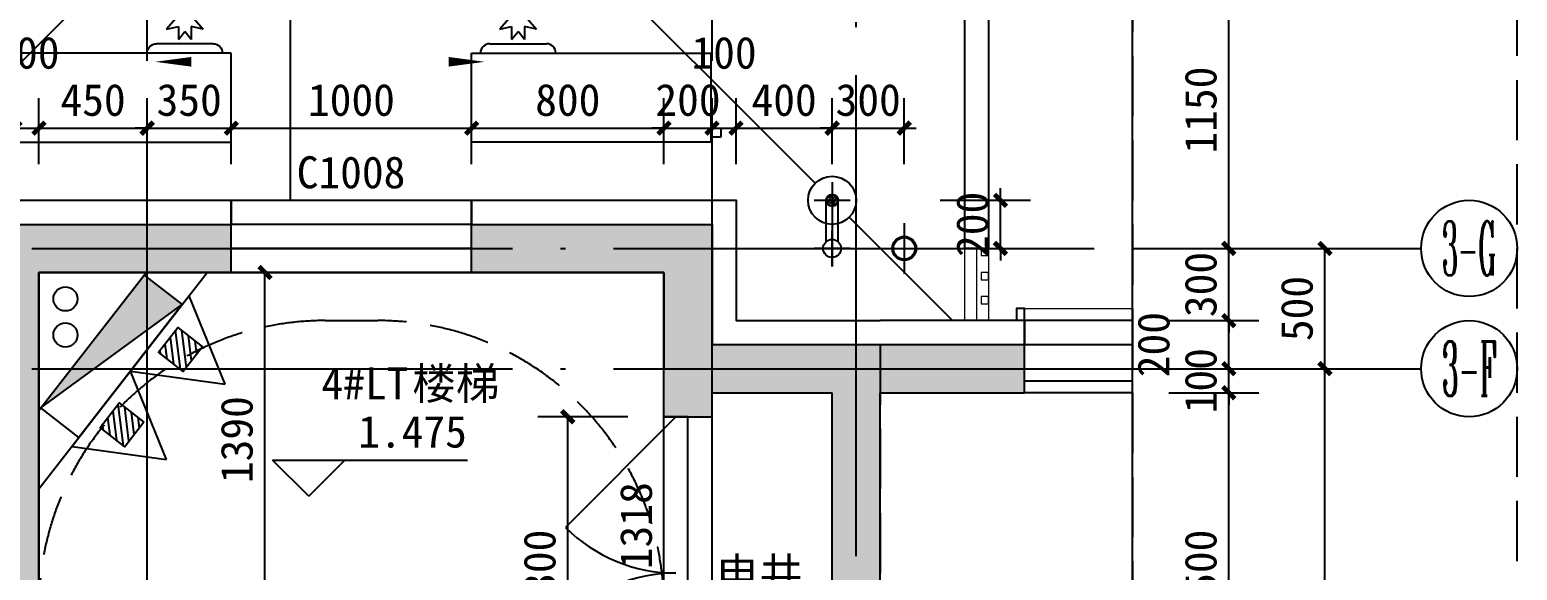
# Model space of a CAD drawing. Extents: x -10817 to 167545, y 26551 to 157048.
# Drawn here: x 67787 to 73975, y 51614 to 53861 of the extents above; entities that cross this region are included whole.
import ezdxf
from ezdxf.enums import TextEntityAlignment as Align
from ezdxf.xclip import XClip

# ---------------------------------------------------------------- set-up
doc = ezdxf.new("R2010")
doc.units = 0
doc.header["$LTSCALE"] = 1000
doc.header["$MEASUREMENT"] = 0
doc.header["$XCLIPFRAME"] = 0
for name, pattern in [('125-北侧门头屋面$0$__DASH', [0.35, 0.25, -0.1]), ('125-北侧门头屋面$0$DASH', [0.35, 0.25, -0.1]), ('125-核心筒-标准层$0$DASH', [0.35, 0.25, -0.1]), ('DASH', [0.35, 0.25, -0.1]), ('DOTE', [2.42, 2, -0.2, 0.02, -0.2])]:
    doc.linetypes.add(name, pattern=pattern)
doc.layers.get('Defpoints').update_dxf_attribs({"color": 30, "linetype": 'DASH'})
for name, color, linetype in [('$0$A-DRAN-SYMB', 243, 'Continuous'), ('120-墙体$0$120-墙体$0$A-COLU-CONC-HATC', 204, 'Continuous'), ('120-墙体$0$120-墙体$0$A-DOOR', 51, 'Continuous'), ('120-墙体$0$120-墙体$0$A-WALL-CONC', 9, 'Continuous'), ('120-墙体$0$120-墙体$0$A-WALL-INSL', 241, 'Continuous'), ('120-墙体$0$A-FLOR-HRAL', 71, 'Continuous'), ('125-北侧门头屋面$0$A-DRAN-SYMB', 243, 'Continuous'), ('125-北侧门头屋面$0$A-ROOF', 241, 'Continuous'), ('125-核心筒-标准层$0$A-COLU-CONC-HATC', 204, 'Continuous'), ('125-核心筒-标准层$0$A-DOOR', 51, 'Continuous'), ('125-核心筒-标准层$0$A-FLOR-STRS', 51, 'Continuous'), ('125-核心筒-标准层$0$A-WALL-BLOK', 131, 'Continuous'), ('125-核心筒-标准层$0$A-WALL-CONC', 9, 'Continuous'), ('125-核心筒-标准层$0$A-WALL-INSL', 241, 'Continuous'), ('125-核心筒-标准层$0$EQUIP_消防', 7, 'Continuous'), ('125-核心筒-标准层$0$P-FIRE-FH', 1, 'Continuous'), ('125-核心筒-标准层$0$造甲村-建筑200户型底图$0$A-FURN', 8, 'Continuous'), ('3#-夹层$0$A-ANNO-LEVL', 3, 'Continuous'), ('3#-夹层$0$A-ANNO-TEXT', 7, 'Continuous'), ('3#楼二层线脚$0$A-00-HX-113-wall-01Y$0$HRAL', 31, 'Continuous'), ('A-ANNO-AXIS-CIRC', 3, 'Continuous'), ('A-ANNO-AXIS-TEXT', 7, 'Continuous'), ('A-ANNO-DIMS', 3, 'Continuous'), ('A-ANNO-DOTE', 10, 'DOTE'), ('A-ANNO-SYMB', 3, 'Continuous'), ('A-ANNO-TEXT', 7, 'Continuous'), ('A-DRAN', 243, 'Continuous'), ('A-DRAN-SYMB', 243, 'Continuous'), ('AXIS_TEXT', 7, 'Continuous')]:
    doc.layers.add(name, color=color, linetype=linetype)
for name, color, linetype, lineweight in [('125-核心筒-标准层$0$A-00-15-4#-PM-TF$0$00-装饰-剖', 241, 'Continuous', 5), ('125-核心筒-标准层$0$A-00-15-4#-PM-TF$0$00-装饰-看', 46, 'Continuous', 5), ('3#楼二层线脚$0$A-00-15-4#-PM-TF$0$00-装饰-看', 46, 'Continuous', 5)]:
    doc.layers.add(name, color=color, linetype=linetype, lineweight=lineweight)
doc.styles.add('3#-夹层$0$_TCH_DIM', font='')
doc.styles.add('3#-夹层$0$Standard', font='')
doc.styles.add('_TCH_AXIS', font='COMPLEX', dxfattribs={"bigfont": 'GBCBIG'})
doc.styles.add('_TCH_DIM_T3', font='')
doc.styles.add('COMPLEX', font='COMPLEX')
doc.styles.get("Standard").update_dxf_attribs({"font": ''})
doc.styles.get('3#-夹层$0$_TCH_DIM').set_extended_font_data('SimSun')
doc.styles.get('3#-夹层$0$Standard').set_extended_font_data('SimSun')
doc.styles.get('_TCH_DIM_T3').set_extended_font_data('SimSun')
doc.styles.get('Standard').set_extended_font_data('SimSun')
doc.dimstyles.new('_TCH_ARCH&&50', dxfattribs={"dimtxt": 132.911392, "dimasz": 50, "dimexe": 125, "dimexo": 150, "dimgap": 50, "dimtad": 1, "dimdec": 0, "dimzin": 0, "dimdsep": 46, "dimtxsty": '_TCH_DIM_T3', "dimblk": 'ARCHTICK', "dimcen": 0.09, "dimclrt": 7, "dimazin": 2, "dimtfac": 1, "dimtdec": 0, "dimtix": 1, "dimtmove": 2, "dimatfit": 3, "dimfxl": 50, "dimtolj": 1, "dimtzin": 0, "dimarcsym": 0})

# ---------------------------------------------------------------- blocks, each defined once
blk = doc.blocks.new('120-墙体$0$120-墙体$0$$TCHSYS$WIN2D')
for p, q in [((-0.5, 0.5), (0.5, 0.5)), ((-0.5, 0.5), (-0.5, -0.5)), ((0.5, 0.5), (0.5, -0.5)), ((0.5, 0.1667), (-0.5, 0.1667)), ((0.5, -0.1667), (-0.5, -0.1667)), ((-0.5, -0.5), (0.5, -0.5))]:
    blk.add_line(p, q)
blk = doc.blocks.new('120-墙体')
at = {"layer": '120-墙体$0$120-墙体$0$A-COLU-CONC-HATC'}
blk.add_hatch(color=256, dxfattribs=at).paths.add_polyline_path([(-7800, 100), (-7800, -100), (-7200, -100), (-7200, 100)])
at = {"layer": '120-墙体$0$120-墙体$0$A-WALL-CONC'}
for p, q in [((-7800, 100), (-7200, 100)), ((-7200, -100), (-7200, 100)), ((-7800, -100), (-7200, -100))]:
    blk.add_line(p, q, dxfattribs=at)
at = {"layer": '120-墙体$0$120-墙体$0$A-WALL-INSL'}
blk.add_line((-7200, 200), (-7200, 100), dxfattribs=at)
blk.add_lwpolyline([(-7200, 100), (-7200, 200), (-7250, 200)], dxfattribs=at)
at = {"layer": '120-墙体$0$A-FLOR-HRAL'}
blk.add_lwpolyline([(-7200, -50), (-5700, -50), (-5700, -100), (-7200, -100)], close=True, dxfattribs=at)
at = {"layer": 'Defpoints'}
blk.add_lwpolyline([(-7800, 100), (-7800, -3300), (-7050, -3300), (-7050, -4700), (-8350, -4700), (-8350, -7200), (-9550, -7200), (-9550, -11200)], dxfattribs=at)
at = {"layer": '120-墙体$0$120-墙体$0$A-DOOR', "xscale": -1500, "yscale": -300, "zscale": 300}
blk.add_blockref('120-墙体$0$120-墙体$0$$TCHSYS$WIN2D', (-6450, 50), dxfattribs=at)
blk = doc.blocks.new('125-核心筒-标准层$0$2-4#标准层核心筒$0$$TwtSys$00000434')
for p, q in [((-0.5, 0.5), (-0.5, -0.5)), ((-0.5, -0.5), (0.5, 0.5)), ((0.5, 0.5), (-0.5, 0.5)), ((0.5, -0.5), (0.5, 0.5)), ((-0.5, -0.5), (0.5, -0.5))]:
    blk.add_line(p, q)
blk.add_solid([(0.5, -0.5), (0.5, 0.5), (-0.5, -0.5)])
blk = doc.blocks.new('125-核心筒-标准层$0$DDDA$C0A4D4CDB')
at = {"color": 0}
for p, q in [((193.3, 556.5), (117.4, 469)), ((193.3, 556.5), (269.2, 469)), ((117.4, 469), (166.5, 480.6)), ((166.5, 480.6), (166.5, 426.2)), ((166.5, 426.2), (193.3, 459.5)), ((220.1, 426.2), (193.3, 459.5)), ((220.1, 480.6), (220.1, 426.2)), ((269.2, 469), (220.1, 480.6)), ((75.1, 408.7), (311.5, 408.7)), ((0, 0), (0, 370)), ((0, 370), (995, 370)), ((995, 370), (995, 0)), ((995, 0), (0, 0)), ((995, 57.2), (1037.4, 57.2)), ((1037.4, 20.2), (995, 20.2)), ((1037.4, 57.2), (1037.4, 20.2))]:
    blk.add_line(p, q, dxfattribs=at)
for centre, start_param, end_param in [((75.1, 370), 0.785398, 2.356194), ((311.5, 370), 5.497787, 7.068583)]:
    blk.add_ellipse(centre, major_axis=(27.3, 27.3), ratio=1, start_param=start_param, end_param=end_param, dxfattribs=at)
blk = doc.blocks.new('125-核心筒-标准层$0$$TCHSYS$WIN2D')
for p, q in [((-0.5, 0.5), (0.5, 0.5)), ((-0.5, 0.5), (-0.5, -0.5)), ((0.5, 0.5), (0.5, -0.5)), ((0.5, 0.1667), (-0.5, 0.1667)), ((0.5, -0.1667), (-0.5, -0.1667)), ((-0.5, -0.5), (0.5, -0.5))]:
    blk.add_line(p, q)
blk = doc.blocks.new('125-核心筒-标准层$0$$ATTACHMENT$00000214')
h = blk.add_hatch()
h.set_pattern_fill('ANSI31', color=256, scale=200, style=0)
h.set_pattern_definition([(45, (-38543.802, -6842.639), (-17.67767, 17.67767), [])])
h.paths.add_polyline_path([(-64.9, 1.9), (64.9, 1.9), (64.9, -127.9), (-64.9, -127.9)])
for points in [[(0, 171.8), (-198.4, -171.8), (198.4, -171.8)], [(-64.9, 1.9), (64.9, 1.9), (64.9, -127.9), (-64.9, -127.9)]]:
    blk.add_lwpolyline(points, close=True)
blk = doc.blocks.new('125-核心筒-标准层$0$$DorLib2D$00000116')
at = {"color": 0}
for p, q in [((-0.5, 0), (-0.1464, 0.3536)), ((0.5, 0), (0.1464, 0.3536))]:
    blk.add_line(p, q, dxfattribs=at)
for centre, start, end in [((-0.5, 0), 0, 45), ((0.5, 0), 135, 180)]:
    blk.add_arc(centre, 0.5, start, end, dxfattribs=at)
blk = doc.blocks.new('125-核心筒-标准层')
at = {"layer": '125-核心筒-标准层$0$A-COLU-CONC-HATC'}
for points in [[(-1850, 7700), (-1650, 7500), (-998.9, 7500), (-998.9, 7700)], [(-1783.3, 7100), (-1650, 7100), (-1650, 7500), (-1850, 7700), (-1850, 7200)], [(-998.9, 7700), (-998.9, 7500), (-850, 7500), (-850, 7700)], [(150, 7700), (150, 7500), (950, 7500), (1150, 7700)], [(1150, 7700), (950, 7500), (950, 7100), (1083.3, 7100), (1150, 7200)], [(1083.3, 7100), (1150, 7000), (1650, 7000), (1749.8, 7100), (1750, 7200), (1150, 7200)], [(1749.8, 7100), (1850, 7000), (1850, 7200), (1749.3, 7200)], [(-1850, 6634.3), (-1650, 6634.3), (-1650, 7100), (-1783.3, 7100), (-1850, 7000)], [(1150, 6900), (1150, 7000), (1083.3, 7100), (950, 7100), (950, 6900)], [(1650, 5500), (1850, 5500), (1850, 7000), (1749.8, 7100), (1650, 7000)], [(-1850, 4000), (-1650, 3800), (-1650, 6634.3), (-1850, 6634.3)]]:
    blk.add_hatch(color=256, dxfattribs=at).paths.add_polyline_path(points)
for centre in [(-1540, 7390), (-1540, 7240)]:
    blk.add_circle(centre, 50)
at = {"layer": '125-核心筒-标准层$0$A-00-15-4#-PM-TF$0$00-装饰-剖'}
for points in [[(2300, 7570), (2300, 7600), (2270, 7600), (2270, 7570)], [(2300, 7470), (2300, 7500), (2270, 7500), (2270, 7470)], [(2300, 7370), (2300, 7400), (2270, 7400), (2270, 7370)]]:
    blk.add_lwpolyline(points, close=True, dxfattribs=at)
at = {"layer": '125-核心筒-标准层$0$A-00-15-4#-PM-TF$0$00-装饰-看', "color": 251}
for points in [[(-2300, 7300), (-2300, 8750), (2200, 8749.3), (2200, 7300)], [(2250, 7600), (2250, 7300)], [(2300, 7600), (2300, 7300)]]:
    blk.add_lwpolyline(points, dxfattribs=at)
at = {"layer": '125-核心筒-标准层$0$A-DOOR'}
for p, q in [((950, 5600), (950, 6900)), ((1050, 5600), (1050, 6900))]:
    blk.add_line(p, q, dxfattribs=at)
at = {"layer": '125-核心筒-标准层$0$A-FLOR-STRS'}
for p, q in [((950, 7500), (-1650, 7500)), ((-1650, 7500), (-1650, 6110)), ((950, 6110), (950, 7500))]:
    blk.add_line(p, q, dxfattribs=at)
at = {"layer": '125-核心筒-标准层$0$A-FLOR-STRS', "linetype": '125-核心筒-标准层$0$DASH'}
blk.add_lwpolyline([(-1650, 6110, -0.414214), (-460, 7300), (-240, 7300, -0.414214), (950, 6110)], format="xyb", dxfattribs=at)
blk.add_lwpolyline([(1150, 5500), (1150, 6900)], dxfattribs=at)
at = {"layer": '125-核心筒-标准层$0$A-WALL-BLOK'}
for p, q in [((2300, 8850), (2299.8, 7600)), ((2200, 8750), (2199.8, 7600)), ((2299.8, 7600), (2199.8, 7600)), ((-1650, 6925.8), (-1203.4, 7500)), ((-1650, 6600), (-950, 7500)), ((1050, 6900), (950, 6900))]:
    blk.add_line(p, q, dxfattribs=at)
at = {"layer": '125-核心筒-标准层$0$A-WALL-CONC'}
for p, q in [((-1850, 7700), (-998.9, 7700)), ((-998.9, 7700), (-850, 7700)), ((-850, 7500), (-850, 7700)), ((150, 7700), (1150, 7700)), ((150, 7500), (150, 7700)), ((1150, 7700), (1150, 7200)), ((-1650, 7500), (-998.9, 7500)), ((-1650, 7100), (-1650, 7500)), ((-998.9, 7500), (-850, 7500)), ((150, 7500), (950, 7500)), ((950, 7500), (950, 7100)), ((1150, 7200), (1750, 7200)), ((1749.3, 7200), (1850, 7200)), ((-1650, 6634.3), (-1650, 7100)), ((950, 6900), (950, 7100)), ((1150, 7000), (1650, 7000)), ((1150, 6900), (1150, 7000)), ((1650, 5500), (1650, 7000)), ((1850, 7000), (1850, 7000)), ((1850, 5500), (1850, 7000)), ((950, 6900), (1150, 6900)), ((-1650, 3800), (-1650, 6634.3))]:
    blk.add_line(p, q, dxfattribs=at)
at = {"layer": '125-核心筒-标准层$0$A-WALL-INSL'}
for p, q in [((-850, 7800), (-850, 7700)), ((150, 7800), (150, 7700))]:
    blk.add_line(p, q, dxfattribs=at)
for points in [[(-2400, 7300), (-1950, 7300), (-1950, 7800), (-850, 7800), (-850, 7700)], [(150, 7700), (150, 7800), (1250, 7800), (1250, 7300), (1850, 7300)], [(2450, 7300), (1850, 7300)]]:
    blk.add_lwpolyline(points, dxfattribs=at)
at = {"layer": '125-核心筒-标准层$0$A-DOOR', "xscale": 1000, "yscale": -300, "zscale": 300}
blk.add_blockref('125-核心筒-标准层$0$$TCHSYS$WIN2D', (-350, 7650), dxfattribs=at)
at = {"layer": '125-核心筒-标准层$0$A-DOOR', "xscale": 1300, "yscale": 1300, "zscale": 100, "rotation": 90}
blk.add_blockref('125-核心筒-标准层$0$$DorLib2D$00000116', (1000, 6250), dxfattribs=at)
at = {"layer": '125-核心筒-标准层$0$EQUIP_消防', "linetype": 'ByBlock', "rotation": 232.1250163566028}
for p in [(-1011.4, 7141.2), (-1255, 6828)]:
    blk.add_blockref('125-核心筒-标准层$0$$ATTACHMENT$00000214', p, dxfattribs=at)
at = {"layer": '125-核心筒-标准层$0$P-FIRE-FH', "extrusion": (0, 0, -1), "xscale": 699.9999999999999, "yscale": 199.9999999999998, "zscale": -699.9999999999999, "rotation": 127.8749836433972}
blk.add_blockref('125-核心筒-标准层$0$2-4#标准层核心筒$0$$TwtSys$00000434', (1347.8, 7151.5), dxfattribs=at)
at = {"layer": '125-核心筒-标准层$0$造甲村-建筑200户型底图$0$A-FURN', "ltscale": 0.1, "extrusion": (0, 0, -1), "zscale": -1}
blk.add_blockref('125-核心筒-标准层$0$DDDA$C0A4D4CDB', (850, 8042), dxfattribs=at)
at = {"layer": '125-核心筒-标准层$0$造甲村-建筑200户型底图$0$A-FURN', "ltscale": 0.1, "extrusion": (0, 0, -1), "xscale": -1, "zscale": -1}
blk.add_blockref('125-核心筒-标准层$0$DDDA$C0A4D4CDB', (-150, 8042), dxfattribs=at)
blk = doc.blocks.new('3#楼二层线脚')
at = {"layer": '3#楼二层线脚$0$A-00-15-4#-PM-TF$0$00-装饰-看', "color": 251}
blk.add_lwpolyline([(2450, 7350), (3950, 7350)], dxfattribs=at)
at = {"layer": '3#楼二层线脚$0$A-00-HX-113-wall-01Y$0$HRAL'}
blk.add_lwpolyline([(2450, 7300), (2450, 7350), (2450, 7350), (2450, 7350), (2447, 7350), (2417, 7350), (2417, 7300)], dxfattribs=at)
blk = doc.blocks.new('125-北侧门头屋面')
at = {"layer": '125-北侧门头屋面$0$A-DRAN-SYMB'}
h = blk.add_hatch(dxfattribs=at)
h.set_pattern_fill('ANSI31', color=5, scale=5, angle=270, style=0)
h.set_pattern_definition([(315, (-18252.744, -151549.999), (5.61266008, 5.61266008), [])])
edge = h.paths.add_edge_path()
edge.add_arc((-2050, 8050), 37.5, 0, 360)
h = blk.add_hatch(dxfattribs=at)
h.set_pattern_fill('ANSI31', color=5, scale=5, angle=360, style=0)
h.set_pattern_definition([(45, (5082.6, -20652.858), (-5.61266, 5.61266), [])])
edge = h.paths.add_edge_path()
edge.add_arc((1649.8, 7800), 25, 0, 360)
at = {"layer": '125-北侧门头屋面$0$A-DRAN-SYMB', "color": 5}
for p, q in [((-2050, 8125), (-2050, 7975)), ((-1975, 8050), (-2125, 8050)), ((1649.8, 7875), (1649.8, 7637.5)), ((1574.8, 7800), (1724.8, 7800)), ((1649.8, 7675), (1649.8, 7525)), ((1574.8, 7600), (1724.8, 7600))]:
    blk.add_line(p, q, dxfattribs=at)
at = {"layer": '125-北侧门头屋面$0$A-DRAN-SYMB', "color": 5, "linetype": '125-北侧门头屋面$0$DASH'}
for p, q in [((1624.8, 7628), (1624.8, 7800)), ((1674.8, 7628), (1674.8, 7800))]:
    blk.add_line(p, q, dxfattribs=at)
at = {"layer": '125-北侧门头屋面$0$A-DRAN-SYMB', "color": 5}
for centre, radius in [((-2050, 8050), 37.5), ((1649.8, 7800), 25), ((1649.8, 7600), 37.5)]:
    blk.add_circle(centre, radius, dxfattribs=at)
at = {"layer": '125-北侧门头屋面$0$A-ROOF', "elevation": 0}
for points in [[(2400, 9050), (2400, 12199.1), (-2150, 12199.1, 0.414214), (-2550, 11799.1), (-2550, 7300)], [(2400, 12049.1), (-2150, 12049.1, 0.414214), (-2400, 11799.1), (-2400, 7300)]]:
    blk.add_lwpolyline(points, format="xyb", dxfattribs=at)
for points in [[(-1948.7, 8849), (-1948.7, 10899.1), (1251.3, 10899.1), (1251.3, 8849)], [(-1678.7, 8849), (-1678.7, 10629.1), (981.3, 10629.1), (981.3, 8849)]]:
    blk.add_lwpolyline(points, dxfattribs=at)
at = {"layer": '125-北侧门头屋面$0$A-ROOF', "linetype": '125-北侧门头屋面$0$__DASH', "elevation": 0}
for points in [[(-1848.7, 8849), (-1848.7, 10799.1), (1151.3, 10799.1), (1151.3, 8849)], [(-1728.7, 8849), (-1728.7, 10679.1), (1031.3, 10679.1), (1031.3, 8849)]]:
    blk.add_lwpolyline(points, dxfattribs=at)
at = {"layer": '125-北侧门头屋面$0$A-ROOF'}
for points in [[(-605.3, 9494.7), (-1979.3, 8120.7)], [(-605.3, 9494.7), (-605.3, 7800)], [(-605.3, 9494.7), (264.4, 8625)], [(564.4, 8885.7), (1579.2, 7870.8)], [(-2120.7, 7979.3), (-2300, 7800)], [(1720.7, 7729.4), (2150.1, 7300)]]:
    blk.add_lwpolyline(points, dxfattribs=at)
for points in [[(-985.6, 8925), (-685.6, 8925), (-685.6, 8625), (-985.6, 8625)], [(264.4, 8925), (564.4, 8925), (564.4, 8625), (264.4, 8625)]]:
    blk.add_lwpolyline(points, close=True, dxfattribs=at)
for centre in [(-2050, 8050), (1649.8, 7800)]:
    blk.add_circle(centre, 100, dxfattribs=at)
blk = doc.blocks.new('雨水管')
at = {"layer": 'A-DRAN-SYMB'}
for p, q in [((100, 105), (100, -105)), ((-5, 0), (205, 0))]:
    blk.add_line(p, q, dxfattribs=at)
for radius in [50, 45]:
    blk.add_circle((100, 0), radius, dxfattribs=at)
blk = doc.blocks.new('VGVBFGV')
blk.add_blockref('雨水管', (1849.8, 7599.9))
blk = doc.blocks.new('bgfbgfb')
at = {"layer": '$0$A-DRAN-SYMB', "color": 5}
for p, q in [((0, -75), (0, 75)), ((75, 0), (-75, 0))]:
    blk.add_line(p, q, dxfattribs=at)
blk.add_circle((0, 0), 37.5, dxfattribs=at)
blk = doc.blocks.new('vgftvgf')
for name, p in [('VGVBFGV', (0, 0)), ('bgfbgfb', (1649.8, 7600))]:
    blk.add_blockref(name, p)
blk = doc.blocks.new('_ArchTick')
at = {"color": 0, "linetype": 'ByBlock', "const_width": 0.4}
blk.add_lwpolyline([(-0.5, -0.5), (0.5, 0.5)], dxfattribs=at)
blk = doc.blocks.new('*D512')
at = {"layer": 'A-ANNO-DIMS', "color": 0, "lineweight": -2, "transparency": 16777216}
for p, q in [((71824.8, 53151.7), (71824.8, 53201.7)), ((71574.8, 53151.7), (71949.8, 53151.7)), ((71824.8, 52951.7), (71824.8, 53151.7)), ((71574.8, 52951.7), (71949.8, 52951.7)), ((71824.8, 52951.7), (71824.8, 52901.7))]:
    blk.add_line(p, q, dxfattribs=at)
at = {"layer": 'Defpoints', "color": 0, "transparency": 16777216}
for p in [(71424.8, 53151.7), (71824.8, 53151.7), (71424.8, 52951.7)]:
    blk.add_point(p, dxfattribs=at)
at = {"layer": 'A-ANNO-DIMS', "color": 0, "lineweight": -2, "transparency": 16777216, "xscale": 50, "yscale": 50, "zscale": 50}
for p, rotation in [((71824.8, 53151.7), 270), ((71824.8, 52951.7), 90)]:
    blk.add_blockref('_ArchTick', p, dxfattribs=dict(at, rotation=rotation))
at = {"layer": 'A-ANNO-DIMS', "color": 7, "transparency": 16777216, "insert": (71708.4, 53051.7), "char_height": 132.91, "attachment_point": 5, "rotation": 90, "style": '_TCH_DIM_T3'}
blk.add_mtext('\\A1;200', dxfattribs=at)
blk = doc.blocks.new('*D741')
at = {"layer": 'A-ANNO-DIMS', "color": 0, "lineweight": -2, "transparency": 16777216}
for p, q in [((69015, 52851.7), (68640, 52851.7)), ((68765, 51461.7), (68765, 52851.7)), ((69015, 51461.7), (68640, 51461.7))]:
    blk.add_line(p, q, dxfattribs=at)
at = {"layer": 'Defpoints', "color": 0, "transparency": 16777216}
for p in [(68765, 52851.7), (69165, 52851.7), (69165, 51461.7)]:
    blk.add_point(p, dxfattribs=at)
at = {"layer": 'A-ANNO-DIMS', "color": 0, "lineweight": -2, "transparency": 16777216, "xscale": 50, "yscale": 50, "zscale": 50}
for p, rotation in [((68765, 52851.7), 90), ((68765, 51461.7), 270)]:
    blk.add_blockref('_ArchTick', p, dxfattribs=dict(at, rotation=rotation))
at = {"layer": 'A-ANNO-DIMS', "color": 7, "transparency": 16777216, "insert": (68648.5, 52156.7), "char_height": 132.91, "attachment_point": 5, "rotation": 90, "style": '_TCH_DIM_T3'}
blk.add_mtext('\\A1;1390', dxfattribs=at)
blk = doc.blocks.new('*D1003')
at = {"layer": 'A-ANNO-DIMS', "color": 0, "lineweight": -2, "transparency": 16777216}
for p, q in [((67725, 53301.7), (67725, 53576.7)), ((67825, 53301.7), (67825, 53576.7)), ((67725, 53451.7), (67825, 53451.7))]:
    blk.add_line(p, q, dxfattribs=at)
at = {"layer": 'Defpoints', "color": 0, "transparency": 16777216}
for p in [(67825, 53451.7), (67725, 53151.7), (67825, 53151.7)]:
    blk.add_point(p, dxfattribs=at)
at = {"layer": 'A-ANNO-DIMS', "color": 0, "lineweight": -2, "transparency": 16777216, "xscale": 50, "yscale": 50, "zscale": 50, "rotation": 180}
blk.add_blockref('_ArchTick', (67725, 53451.7), dxfattribs=at)
at = {"layer": 'A-ANNO-DIMS', "color": 0, "lineweight": -2, "transparency": 16777216, "xscale": 50, "yscale": 50, "zscale": 50}
blk.add_blockref('_ArchTick', (67825, 53451.7), dxfattribs=at)
at = {"layer": 'A-ANNO-DIMS', "color": 7, "transparency": 16777216, "insert": (67775, 53764.2), "char_height": 132.91, "attachment_point": 5, "style": '_TCH_DIM_T3'}
blk.add_mtext('\\A1;100', dxfattribs=at)
blk = doc.blocks.new('*D1004')
at = {"layer": 'A-ANNO-DIMS', "color": 0, "lineweight": -2, "transparency": 16777216}
for p, q in [((67825, 53301.7), (67825, 53576.7)), ((68275, 53301.7), (68275, 53576.7)), ((67825, 53451.7), (68275, 53451.7))]:
    blk.add_line(p, q, dxfattribs=at)
at = {"layer": 'Defpoints', "color": 0, "transparency": 16777216}
for p in [(68275, 53451.7), (67825, 53151.7), (68275, 53151.7)]:
    blk.add_point(p, dxfattribs=at)
at = {"layer": 'A-ANNO-DIMS', "color": 0, "lineweight": -2, "transparency": 16777216, "xscale": 50, "yscale": 50, "zscale": 50, "rotation": 180}
blk.add_blockref('_ArchTick', (67825, 53451.7), dxfattribs=at)
at = {"layer": 'A-ANNO-DIMS', "color": 0, "lineweight": -2, "transparency": 16777216, "xscale": 50, "yscale": 50, "zscale": 50}
blk.add_blockref('_ArchTick', (68275, 53451.7), dxfattribs=at)
at = {"layer": 'A-ANNO-DIMS', "color": 7, "transparency": 16777216, "insert": (68050, 53568.2), "char_height": 132.91, "attachment_point": 5, "style": '_TCH_DIM_T3'}
blk.add_mtext('\\A1;450', dxfattribs=at)
blk = doc.blocks.new('*D1005')
at = {"layer": 'A-ANNO-DIMS', "color": 0, "lineweight": -2, "transparency": 16777216}
for p, q in [((68275, 53301.7), (68275, 53576.7)), ((68625, 53301.7), (68625, 53576.7)), ((68275, 53451.7), (68225, 53451.7)), ((68275, 53451.7), (68625, 53451.7)), ((68625, 53451.7), (68675, 53451.7))]:
    blk.add_line(p, q, dxfattribs=at)
at = {"layer": 'Defpoints', "color": 0, "transparency": 16777216}
for p in [(68625, 53451.7), (68275, 53151.7), (68625, 53151.7)]:
    blk.add_point(p, dxfattribs=at)
at = {"layer": 'A-ANNO-DIMS', "color": 0, "lineweight": -2, "transparency": 16777216, "xscale": 50, "yscale": 50, "zscale": 50}
blk.add_blockref('_ArchTick', (68275, 53451.7), dxfattribs=at)
at = {"layer": 'A-ANNO-DIMS', "color": 0, "lineweight": -2, "transparency": 16777216, "xscale": 50, "yscale": 50, "zscale": 50, "rotation": 180}
blk.add_blockref('_ArchTick', (68625, 53451.7), dxfattribs=at)
at = {"layer": 'A-ANNO-DIMS', "color": 7, "transparency": 16777216, "insert": (68450, 53568.2), "char_height": 132.91, "attachment_point": 5, "style": '_TCH_DIM_T3'}
blk.add_mtext('\\A1;350', dxfattribs=at)
blk = doc.blocks.new('*D1006')
at = {"layer": 'A-ANNO-DIMS', "color": 0, "lineweight": -2, "transparency": 16777216}
for p, q in [((68625, 53301.7), (68625, 53576.7)), ((69625, 53301.7), (69625, 53576.7)), ((68625, 53451.7), (69625, 53451.7))]:
    blk.add_line(p, q, dxfattribs=at)
at = {"layer": 'Defpoints', "color": 0, "transparency": 16777216}
for p in [(69625, 53451.7), (68625, 53151.7), (69625, 53151.7)]:
    blk.add_point(p, dxfattribs=at)
at = {"layer": 'A-ANNO-DIMS', "color": 0, "lineweight": -2, "transparency": 16777216, "xscale": 50, "yscale": 50, "zscale": 50, "rotation": 180}
blk.add_blockref('_ArchTick', (68625, 53451.7), dxfattribs=at)
at = {"layer": 'A-ANNO-DIMS', "color": 0, "lineweight": -2, "transparency": 16777216, "xscale": 50, "yscale": 50, "zscale": 50}
blk.add_blockref('_ArchTick', (69625, 53451.7), dxfattribs=at)
at = {"layer": 'A-ANNO-DIMS', "color": 7, "transparency": 16777216, "insert": (69125, 53568.2), "char_height": 132.91, "attachment_point": 5, "style": '_TCH_DIM_T3'}
blk.add_mtext('\\A1;1000', dxfattribs=at)
blk = doc.blocks.new('*D1007')
at = {"layer": 'A-ANNO-DIMS', "color": 0, "lineweight": -2, "transparency": 16777216}
for p, q in [((69625, 53301.7), (69625, 53576.7)), ((70425, 53301.7), (70425, 53576.7)), ((69625, 53451.7), (70425, 53451.7))]:
    blk.add_line(p, q, dxfattribs=at)
at = {"layer": 'Defpoints', "color": 0, "transparency": 16777216}
for p in [(70425, 53451.7), (69625, 53151.7), (70425, 53151.7)]:
    blk.add_point(p, dxfattribs=at)
at = {"layer": 'A-ANNO-DIMS', "color": 0, "lineweight": -2, "transparency": 16777216, "xscale": 50, "yscale": 50, "zscale": 50, "rotation": 180}
blk.add_blockref('_ArchTick', (69625, 53451.7), dxfattribs=at)
at = {"layer": 'A-ANNO-DIMS', "color": 0, "lineweight": -2, "transparency": 16777216, "xscale": 50, "yscale": 50, "zscale": 50}
blk.add_blockref('_ArchTick', (70425, 53451.7), dxfattribs=at)
at = {"layer": 'A-ANNO-DIMS', "color": 7, "transparency": 16777216, "insert": (70025, 53568.2), "char_height": 132.91, "attachment_point": 5, "style": '_TCH_DIM_T3'}
blk.add_mtext('\\A1;800', dxfattribs=at)
blk = doc.blocks.new('*D1008')
at = {"layer": 'A-ANNO-DIMS', "color": 0, "lineweight": -2, "transparency": 16777216}
for p, q in [((70425, 53301.7), (70425, 53576.7)), ((70625, 53301.7), (70625, 53576.7)), ((70425, 53451.7), (70375, 53451.7)), ((70425, 53451.7), (70625, 53451.7)), ((70625, 53451.7), (70675, 53451.7))]:
    blk.add_line(p, q, dxfattribs=at)
at = {"layer": 'Defpoints', "color": 0, "transparency": 16777216}
for p in [(70625, 53451.7), (70425, 53151.7), (70625, 53151.7)]:
    blk.add_point(p, dxfattribs=at)
at = {"layer": 'A-ANNO-DIMS', "color": 0, "lineweight": -2, "transparency": 16777216, "xscale": 50, "yscale": 50, "zscale": 50}
blk.add_blockref('_ArchTick', (70425, 53451.7), dxfattribs=at)
at = {"layer": 'A-ANNO-DIMS', "color": 0, "lineweight": -2, "transparency": 16777216, "xscale": 50, "yscale": 50, "zscale": 50, "rotation": 180}
blk.add_blockref('_ArchTick', (70625, 53451.7), dxfattribs=at)
at = {"layer": 'A-ANNO-DIMS', "color": 7, "transparency": 16777216, "insert": (70525, 53568.2), "char_height": 132.91, "attachment_point": 5, "style": '_TCH_DIM_T3'}
blk.add_mtext('\\A1;200', dxfattribs=at)
blk = doc.blocks.new('*D1009')
at = {"layer": 'A-ANNO-DIMS', "color": 0, "lineweight": -2, "transparency": 16777216}
for p, q in [((70625, 53301.7), (70625, 53576.7)), ((70725, 53301.7), (70725, 53576.7)), ((70625, 53451.7), (70725, 53451.7))]:
    blk.add_line(p, q, dxfattribs=at)
at = {"layer": 'Defpoints', "color": 0, "transparency": 16777216}
for p in [(70725, 53451.7), (70625, 53151.7), (70725, 53151.7)]:
    blk.add_point(p, dxfattribs=at)
at = {"layer": 'A-ANNO-DIMS', "color": 0, "lineweight": -2, "transparency": 16777216, "xscale": 50, "yscale": 50, "zscale": 50, "rotation": 180}
blk.add_blockref('_ArchTick', (70625, 53451.7), dxfattribs=at)
at = {"layer": 'A-ANNO-DIMS', "color": 0, "lineweight": -2, "transparency": 16777216, "xscale": 50, "yscale": 50, "zscale": 50}
blk.add_blockref('_ArchTick', (70725, 53451.7), dxfattribs=at)
at = {"layer": 'A-ANNO-DIMS', "color": 7, "transparency": 16777216, "insert": (70675, 53764.2), "char_height": 132.91, "attachment_point": 5, "style": '_TCH_DIM_T3'}
blk.add_mtext('\\A1;100', dxfattribs=at)
blk = doc.blocks.new('*D1010')
at = {"layer": 'A-ANNO-DIMS', "color": 0, "lineweight": -2, "transparency": 16777216}
for p, q in [((70725, 53301.7), (70725, 53576.7)), ((71124.8, 53301.7), (71124.8, 53576.7)), ((70725, 53451.7), (71124.8, 53451.7))]:
    blk.add_line(p, q, dxfattribs=at)
at = {"layer": 'Defpoints', "color": 0, "transparency": 16777216}
for p in [(71124.8, 53451.7), (70725, 53151.7), (71124.8, 53151.7)]:
    blk.add_point(p, dxfattribs=at)
at = {"layer": 'A-ANNO-DIMS', "color": 0, "lineweight": -2, "transparency": 16777216, "xscale": 50, "yscale": 50, "zscale": 50, "rotation": 180}
blk.add_blockref('_ArchTick', (70725, 53451.7), dxfattribs=at)
at = {"layer": 'A-ANNO-DIMS', "color": 0, "lineweight": -2, "transparency": 16777216, "xscale": 50, "yscale": 50, "zscale": 50}
blk.add_blockref('_ArchTick', (71124.8, 53451.7), dxfattribs=at)
at = {"layer": 'A-ANNO-DIMS', "color": 7, "transparency": 16777216, "insert": (70924.9, 53568.2), "char_height": 132.91, "attachment_point": 5, "style": '_TCH_DIM_T3'}
blk.add_mtext('\\A1;400', dxfattribs=at)
blk = doc.blocks.new('*D1011')
at = {"layer": 'A-ANNO-DIMS', "color": 0, "lineweight": -2, "transparency": 16777216}
for p, q in [((71124.8, 53301.7), (71124.8, 53576.7)), ((71424.8, 53301.7), (71424.8, 53576.7)), ((71124.8, 53451.7), (71074.8, 53451.7)), ((71124.8, 53451.7), (71424.8, 53451.7)), ((71424.8, 53451.7), (71474.8, 53451.7))]:
    blk.add_line(p, q, dxfattribs=at)
at = {"layer": 'Defpoints', "color": 0, "transparency": 16777216}
for p in [(71424.8, 53451.7), (71124.8, 53151.7), (71424.8, 53151.7)]:
    blk.add_point(p, dxfattribs=at)
at = {"layer": 'A-ANNO-DIMS', "color": 0, "lineweight": -2, "transparency": 16777216, "xscale": 50, "yscale": 50, "zscale": 50}
blk.add_blockref('_ArchTick', (71124.8, 53451.7), dxfattribs=at)
at = {"layer": 'A-ANNO-DIMS', "color": 0, "lineweight": -2, "transparency": 16777216, "xscale": 50, "yscale": 50, "zscale": 50, "rotation": 180}
blk.add_blockref('_ArchTick', (71424.8, 53451.7), dxfattribs=at)
at = {"layer": 'A-ANNO-DIMS', "color": 7, "transparency": 16777216, "insert": (71274.8, 53568.2), "char_height": 132.91, "attachment_point": 5, "style": '_TCH_DIM_T3'}
blk.add_mtext('\\A1;300', dxfattribs=at)
blk = doc.blocks.new('*D1020')
at = {"layer": 'A-ANNO-DIMS', "color": 0, "lineweight": -2, "transparency": 16777216}
for p, q in [((70275, 52251.7), (69900, 52251.7)), ((70025, 50951.7), (70025, 52251.7)), ((70275, 50951.7), (69900, 50951.7))]:
    blk.add_line(p, q, dxfattribs=at)
at = {"layer": 'Defpoints', "color": 0, "transparency": 16777216}
for p in [(70025, 52251.7), (70425, 52251.7), (70425, 50951.7)]:
    blk.add_point(p, dxfattribs=at)
at = {"layer": 'A-ANNO-DIMS', "color": 0, "lineweight": -2, "transparency": 16777216, "xscale": 50, "yscale": 50, "zscale": 50}
for p, rotation in [((70025, 52251.7), 90), ((70025, 50951.7), 270)]:
    blk.add_blockref('_ArchTick', p, dxfattribs=dict(at, rotation=rotation))
at = {"layer": 'A-ANNO-DIMS', "color": 7, "transparency": 16777216, "insert": (69908.5, 51601.7), "char_height": 132.91, "attachment_point": 5, "rotation": 90, "style": '_TCH_DIM_T3'}
blk.add_mtext('\\A1;1300', dxfattribs=at)
blk = doc.blocks.new('*D1037')
at = {"layer": 'A-ANNO-DIMS', "color": 0, "lineweight": -2, "transparency": 16777216}
for p, q in [((72525, 52351.7), (72900, 52351.7)), ((72775, 50851.7), (72775, 52351.7)), ((72525, 50851.7), (72900, 50851.7))]:
    blk.add_line(p, q, dxfattribs=at)
at = {"layer": 'Defpoints', "color": 0, "transparency": 16777216}
for p in [(72375, 52351.7), (72775, 52351.7), (72375, 50851.7)]:
    blk.add_point(p, dxfattribs=at)
at = {"layer": 'A-ANNO-DIMS', "color": 0, "lineweight": -2, "transparency": 16777216, "xscale": 50, "yscale": 50, "zscale": 50}
for p, rotation in [((72775, 52351.7), 90), ((72775, 50851.7), 270)]:
    blk.add_blockref('_ArchTick', p, dxfattribs=dict(at, rotation=rotation))
at = {"layer": 'A-ANNO-DIMS', "color": 7, "transparency": 16777216, "insert": (72658.6, 51601.7), "char_height": 132.91, "attachment_point": 5, "rotation": 90, "style": '_TCH_DIM_T3'}
blk.add_mtext('\\A1;1500', dxfattribs=at)
blk = doc.blocks.new('*D1038')
at = {"layer": 'A-ANNO-DIMS', "color": 0, "lineweight": -2, "transparency": 16777216}
for p, q in [((72775, 52451.7), (72775, 52501.7)), ((72525, 52451.7), (72900, 52451.7)), ((72775, 52351.7), (72775, 52451.7)), ((72525, 52351.7), (72900, 52351.7)), ((72775, 52351.7), (72775, 52301.7))]:
    blk.add_line(p, q, dxfattribs=at)
at = {"layer": 'Defpoints', "color": 0, "transparency": 16777216}
for p in [(72375, 52451.7), (72775, 52451.7), (72375, 52351.7)]:
    blk.add_point(p, dxfattribs=at)
at = {"layer": 'A-ANNO-DIMS', "color": 0, "lineweight": -2, "transparency": 16777216, "xscale": 50, "yscale": 50, "zscale": 50}
for p, rotation in [((72775, 52451.7), 270), ((72775, 52351.7), 90)]:
    blk.add_blockref('_ArchTick', p, dxfattribs=dict(at, rotation=rotation))
at = {"layer": 'A-ANNO-DIMS', "color": 7, "transparency": 16777216, "insert": (72658.6, 52401.7), "char_height": 132.91, "attachment_point": 5, "rotation": 90, "style": '_TCH_DIM_T3'}
blk.add_mtext('\\A1;100', dxfattribs=at)
blk = doc.blocks.new('*D1039')
at = {"layer": 'A-ANNO-DIMS', "color": 0, "lineweight": -2, "transparency": 16777216}
for p, q in [((72525, 52651.7), (72900, 52651.7)), ((72775, 52451.7), (72775, 52651.7)), ((72525, 52451.7), (72900, 52451.7))]:
    blk.add_line(p, q, dxfattribs=at)
at = {"layer": 'Defpoints', "color": 0, "transparency": 16777216}
for p in [(72375, 52651.7), (72775, 52651.7), (72375, 52451.7)]:
    blk.add_point(p, dxfattribs=at)
at = {"layer": 'A-ANNO-DIMS', "color": 0, "lineweight": -2, "transparency": 16777216, "xscale": 50, "yscale": 50, "zscale": 50}
for p, rotation in [((72775, 52651.7), 90), ((72775, 52451.7), 270)]:
    blk.add_blockref('_ArchTick', p, dxfattribs=dict(at, rotation=rotation))
at = {"layer": 'A-ANNO-DIMS', "color": 7, "transparency": 16777216, "insert": (72462.5, 52551.7), "char_height": 132.91, "attachment_point": 5, "rotation": 90, "style": '_TCH_DIM_T3'}
blk.add_mtext('\\A1;200', dxfattribs=at)
blk = doc.blocks.new('*D1040')
at = {"layer": 'A-ANNO-DIMS', "color": 0, "lineweight": -2, "transparency": 16777216}
for p, q in [((72775, 52951.7), (72775, 53001.7)), ((72525, 52951.7), (72900, 52951.7)), ((72775, 52651.7), (72775, 52951.7)), ((72525, 52651.7), (72900, 52651.7)), ((72775, 52651.7), (72775, 52601.7))]:
    blk.add_line(p, q, dxfattribs=at)
at = {"layer": 'Defpoints', "color": 0, "transparency": 16777216}
for p in [(72375, 52951.7), (72775, 52951.7), (72375, 52651.7)]:
    blk.add_point(p, dxfattribs=at)
at = {"layer": 'A-ANNO-DIMS', "color": 0, "lineweight": -2, "transparency": 16777216, "xscale": 50, "yscale": 50, "zscale": 50}
for p, rotation in [((72775, 52951.7), 270), ((72775, 52651.7), 90)]:
    blk.add_blockref('_ArchTick', p, dxfattribs=dict(at, rotation=rotation))
at = {"layer": 'A-ANNO-DIMS', "color": 7, "transparency": 16777216, "insert": (72658.6, 52801.7), "char_height": 132.91, "attachment_point": 5, "rotation": 90, "style": '_TCH_DIM_T3'}
blk.add_mtext('\\A1;300', dxfattribs=at)
blk = doc.blocks.new('*D1041')
at = {"layer": 'A-ANNO-DIMS', "color": 0, "lineweight": -2, "transparency": 16777216}
for p, q in [((72525, 54101.7), (72900, 54101.7)), ((72775, 52951.7), (72775, 54101.7)), ((72525, 52951.7), (72900, 52951.7))]:
    blk.add_line(p, q, dxfattribs=at)
at = {"layer": 'Defpoints', "color": 0, "transparency": 16777216}
for p in [(72375, 54101.7), (72775, 54101.7), (72375, 52951.7)]:
    blk.add_point(p, dxfattribs=at)
at = {"layer": 'A-ANNO-DIMS', "color": 0, "lineweight": -2, "transparency": 16777216, "xscale": 50, "yscale": 50, "zscale": 50}
for p, rotation in [((72775, 54101.7), 90), ((72775, 52951.7), 270)]:
    blk.add_blockref('_ArchTick', p, dxfattribs=dict(at, rotation=rotation))
at = {"layer": 'A-ANNO-DIMS', "color": 7, "transparency": 16777216, "insert": (72658.6, 53526.7), "char_height": 132.91, "attachment_point": 5, "rotation": 90, "style": '_TCH_DIM_T3'}
blk.add_mtext('\\A1;1150', dxfattribs=at)
blk = doc.blocks.new('*D1047')
at = {"layer": 'A-ANNO-DIMS', "color": 0, "lineweight": -2, "transparency": 16777216}
for p, q in [((72925, 52451.7), (73300, 52451.7)), ((73175, 49251.7), (73175, 52451.7)), ((72925, 49251.7), (73300, 49251.7))]:
    blk.add_line(p, q, dxfattribs=at)
at = {"layer": 'Defpoints', "color": 0, "transparency": 16777216}
for p in [(72775, 52451.7), (73175, 52451.7), (72775, 49251.7)]:
    blk.add_point(p, dxfattribs=at)
at = {"layer": 'A-ANNO-DIMS', "color": 0, "lineweight": -2, "transparency": 16777216, "xscale": 50, "yscale": 50, "zscale": 50}
for p, rotation in [((73175, 52451.7), 90), ((73175, 49251.7), 270)]:
    blk.add_blockref('_ArchTick', p, dxfattribs=dict(at, rotation=rotation))
at = {"layer": 'A-ANNO-DIMS', "color": 7, "transparency": 16777216, "insert": (73058.6, 50851.7), "char_height": 132.91, "attachment_point": 5, "rotation": 90, "style": '_TCH_DIM_T3'}
blk.add_mtext('\\A1;3200', dxfattribs=at)
blk = doc.blocks.new('*D1048')
at = {"layer": 'A-ANNO-DIMS', "color": 0, "lineweight": -2, "transparency": 16777216}
for p, q in [((72925, 52951.7), (73300, 52951.7)), ((73175, 52451.7), (73175, 52951.7)), ((72925, 52451.7), (73300, 52451.7))]:
    blk.add_line(p, q, dxfattribs=at)
at = {"layer": 'Defpoints', "color": 0, "transparency": 16777216}
for p in [(72775, 52951.7), (73175, 52951.7), (72775, 52451.7)]:
    blk.add_point(p, dxfattribs=at)
at = {"layer": 'A-ANNO-DIMS', "color": 0, "lineweight": -2, "transparency": 16777216, "xscale": 50, "yscale": 50, "zscale": 50}
for p, rotation in [((73175, 52951.7), 90), ((73175, 52451.7), 270)]:
    blk.add_blockref('_ArchTick', p, dxfattribs=dict(at, rotation=rotation))
at = {"layer": 'A-ANNO-DIMS', "color": 7, "transparency": 16777216, "insert": (73058.6, 52701.7), "char_height": 132.91, "attachment_point": 5, "rotation": 90, "style": '_TCH_DIM_T3'}
blk.add_mtext('\\A1;500', dxfattribs=at)
blk = doc.blocks.new('_AXISO')
blk.add_circle((0, 0), 0.5)
at = {"layer": 'AXIS_TEXT', "style": 'COMPLEX', "width": 1.041667}
blk.add_attdef('A', text='', height=0.56, dxfattribs=at).set_placement((-0.25, -0.28), (0.25, -0.28), align=Align.FIT)

msp = doc.modelspace()

# ---------------------------------------------------------------- linework, layer by layer
at = {"layer": '3#-夹层$0$A-ANNO-LEVL'}
for p, q in [((68947.2, 51921.2), (68797.2, 52071.2)), ((68797.2, 52071.2), (69607.3, 52071.2)), ((68947.2, 51921.2), (69097.2, 52071.2))]:
    msp.add_line(p, q, dxfattribs=at)
at = {"layer": 'A-ANNO-AXIS-CIRC'}
for p, q in [((72375, 52951.7), (73575, 52951.7)), ((72375, 52451.7), (73575, 52451.7))]:
    msp.add_line(p, q, dxfattribs=at)
at = {"layer": 'A-ANNO-DOTE'}
for points in [[(68275, 44051.7), (68275, 59150.8)], [(70625, 44051.7), (70625, 59150.8)], [(71225, 49251.7), (71225, 59150.8)], [(65375, 52951.7), (73575, 52951.7)], [(65375, 52451.7), (73575, 52451.7)]]:
    msp.add_lwpolyline(points, dxfattribs=at)
at = {"layer": 'A-ANNO-SYMB'}
msp.add_lwpolyline([(72375, 44851.7), (72375, 51345), (72270, 51383.2), (72480, 51420.2), (72375, 51457.5), (72375, 57950.8)], dxfattribs=at)
msp.add_lwpolyline([(68420, 49381.7, 0, 0, 0), (68420, 51861.7, 0, 0, 0), (69830, 51861.7, 0, 0, 0), (69830, 50681.7, 0, 40, 0), (69830, 50831.7, 0, 0, 0)], format="xyseb", dxfattribs=at)
at = {"layer": 'A-DRAN'}
for points in [[(68658.6, 53727.5, 0, 0, 0), (68308.6, 53727.5, 0, 40, 0), (68458.6, 53727.5, 0, 0, 0)], [(69329, 53727.5, 0, 0, 0), (69679, 53727.5, 0, 40, 0), (69529, 53727.5, 0, 0, 0)]]:
    msp.add_lwpolyline(points, format="xyseb", dxfattribs=at)
at = {"layer": 'Defpoints'}
for points in [[(64975, 43251.7), (73975, 43251.7), (73975, 59550.8), (64975, 59550.8)], [(66575, 57950.8), (72375, 57950.8), (72375, 44851.7), (66575, 44851.7)]]:
    msp.add_lwpolyline(points, close=True, dxfattribs=at)

# ---------------------------------------------------------------- block references
msp.add_blockref('125-北侧门头屋面', (69475, 45351.7))
ref = msp.add_blockref('3#楼二层线脚', (69475, 45351.7))
XClip(ref).set_block_clipping_path([(-2900.0109886621, -500), (2900.0109886621, 12599.0639831296)])
ref = msp.add_blockref('125-核心筒-标准层', (69475, 45351.7))
XClip(ref).set_block_clipping_path([(-2899.9999309191, -500), (2900.0220464051, 12599.0639831296)])
ref = msp.add_blockref('vgftvgf', (69475, 45351.7))
XClip(ref).set_block_clipping_path([(-2899.999930919, -500), (2900.0220464051, 12599.0639831296)])
ref = msp.add_blockref('120-墙体', (79125, 52451.7))
XClip(ref).set_block_clipping_path([(-12549.9999309191, -7600), (-6749.9779535949, 5499.0639831296)])
at = {"layer": 'A-ANNO-AXIS-CIRC'}
ref = msp.add_blockref('_AXISO', (73775, 52951.7), dxfattribs=dict(at, xscale=400, yscale=400, zscale=400))
ref.add_attrib('A', '3-G', dxfattribs={"layer": 'A-ANNO-AXIS-TEXT', "height": 226.27, "style": '_TCH_AXIS', "width": 0.308824}).set_placement((73661.9, 52838.6), (73888.2, 52838.6), align=Align.FIT)
ref = msp.add_blockref('_AXISO', (73775, 52451.7), dxfattribs=dict(at, xscale=400, yscale=400, zscale=400))
ref.add_attrib('A', '3-F', dxfattribs={"layer": 'A-ANNO-AXIS-TEXT', "height": 226.27, "style": '_TCH_AXIS', "width": 0.323077}).set_placement((73661.9, 52338.6), (73888.2, 52338.6), align=Align.FIT)

# ---------------------------------------------------------------- texts
at = {"layer": '3#-夹层$0$A-ANNO-TEXT', "style": '3#-夹层$0$Standard'}
for s, p in [('4#LT', (69000.1, 52323.7)), ('楼梯', (69378.1, 52323.7))]:
    msp.add_text(s, height=132.91, dxfattribs=at).set_placement(p)
at = {"layer": '3#-夹层$0$A-ANNO-TEXT', "color": 7, "style": '3#-夹层$0$_TCH_DIM'}
msp.add_text('1.475', height=132.91, dxfattribs=at).set_placement((69153, 52123.7))
at = {"layer": 'A-ANNO-TEXT', "color": 2}
msp.add_text('C1008', height=132.91, dxfattribs=at).set_placement((68897.2, 53201.7))
msp.add_text('1318', height=132.91, rotation=90, dxfattribs=at).set_placement((70375, 51618))
at = {"layer": 'A-ANNO-TEXT'}
msp.add_text('电井', height=132.91, dxfattribs=at).set_placement((70640, 51532.1))

# ---------------------------------------------------------------- dimensions: what is measured, and where the dimension line sits
at = {"layer": 'A-ANNO-DIMS'}
for p1, p2, distance, picture, middle in [((72375, 52951.7), (72375, 54101.7), -400, '*D1041', (72658.6, 53526.7)), ((67825, 53151.7), (68275, 53151.7), 300, '*D1004', (68050, 53568.2)), ((68275, 53151.7), (68625, 53151.7), 300, '*D1005', (68450, 53568.2)), ((68625, 53151.7), (69625, 53151.7), 300, '*D1006', (69125, 53568.2)), ((69625, 53151.7), (70425, 53151.7), 300, '*D1007', (70025, 53568.2)), ((70425, 53151.7), (70625, 53151.7), 300, '*D1008', (70525, 53568.2)), ((70725, 53151.7), (71124.8, 53151.7), 300, '*D1010', (70924.9, 53568.2)), ((71124.8, 53151.7), (71424.8, 53151.7), 300, '*D1011', (71274.8, 53568.2)), ((71424.8, 52951.7), (71424.8, 53151.7), -400, '*D512', (71708.4, 53051.7)), ((72375, 52651.7), (72375, 52951.7), -400, '*D1040', (72658.6, 52801.7)), ((72775, 52451.7), (72775, 52951.7), -400, '*D1048', (73058.6, 52701.7)), ((69165, 51461.7), (69165, 52851.7), 400, '*D741', (68648.5, 52156.7)), ((72375, 52351.7), (72375, 52451.7), -400, '*D1038', (72658.6, 52401.7)), ((72775, 49251.7), (72775, 52451.7), -400, '*D1047', (73058.6, 50851.7)), ((72375, 50851.7), (72375, 52351.7), -400, '*D1037', (72658.6, 51601.7)), ((70425, 50951.7), (70425, 52251.7), 400, '*D1020', (69908.5, 51601.7))]:
    dim = msp.add_aligned_dim(p1=p1, p2=p2, distance=distance, dimstyle='_TCH_ARCH&&50', dxfattribs=at)
    dim.commit()
    dim.dimension.update_dxf_attribs({"geometry": picture, "text_midpoint": middle})
for base, p1, p2, angle, picture, middle in [((67825, 53451.7), (67725, 53151.7), (67825, 53151.7), 0, '*D1003', (67775, 53764.2)), ((70725, 53451.7), (70625, 53151.7), (70725, 53151.7), 0, '*D1009', (70675, 53764.2)), ((72775, 52651.7), (72375, 52451.7), (72375, 52651.7), 90, '*D1039', (72462.5, 52551.7))]:
    dim = msp.add_linear_dim(base=base, p1=p1, p2=p2, angle=angle, dimstyle='_TCH_ARCH&&50', dxfattribs=at)
    dim.commit()
    dim.dimension.update_dxf_attribs({"geometry": picture, "text_midpoint": middle, "dimtype": 129})

doc.saveas('drawing.dxf')
